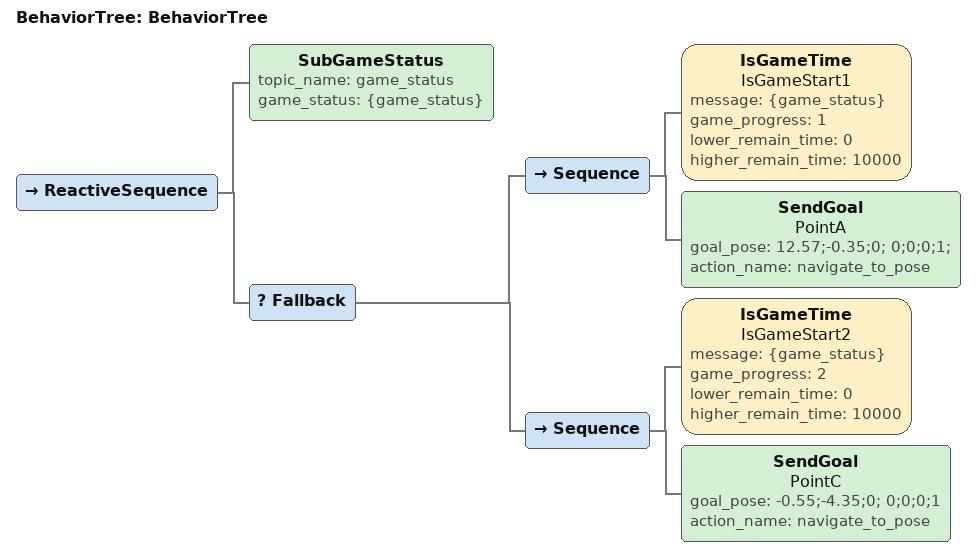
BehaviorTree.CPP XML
<?xml version="1.0" encoding="UTF-8"?>
<root BTCPP_format="4" main_tree_to_execute="BehaviorTree">
  <!-- 根节点，指定行为树的 ID -->
  <BehaviorTree ID="BehaviorTree">
    <!-- 反应序列节点（ReactiveSequence）：顺序执行子节点，直到其中一个失败 -->
    <ReactiveSequence>
      <!-- 订阅游戏的状态信息 -->
      <SubGameStatus topic_name="game_status" game_status="{game_status}"/>

      <!-- 回退节点（Fallback）：尝试执行子节点，直到其中一个成功 -->
      <Fallback>
        <!-- 检查游戏状态是否为 1 -->
        <Sequence>
          <IsGameTime name="IsGameStart1"
                      message="{game_status}"
                      game_progress="1"
                      lower_remain_time="0"
                      higher_remain_time="10000"/>
          <SendGoal name="PointA"
                    goal_pose="12.57;-0.35;0; 0;0;0;1;"
                    action_name="navigate_to_pose"/>
        </Sequence>

        <!-- 检查游戏状态是否为 2 -->
        <Sequence>
          <IsGameTime name="IsGameStart2"
                      message="{game_status}"
                      game_progress="2"
                      lower_remain_time="0"
                      higher_remain_time="10000"/>
          <SendGoal name="PointC"
                    goal_pose="-0.55;-4.35;0; 0;0;0;1"
                    action_name="navigate_to_pose"/>
        </Sequence>
      </Fallback>
    </ReactiveSequence>
  </BehaviorTree>
</root>
